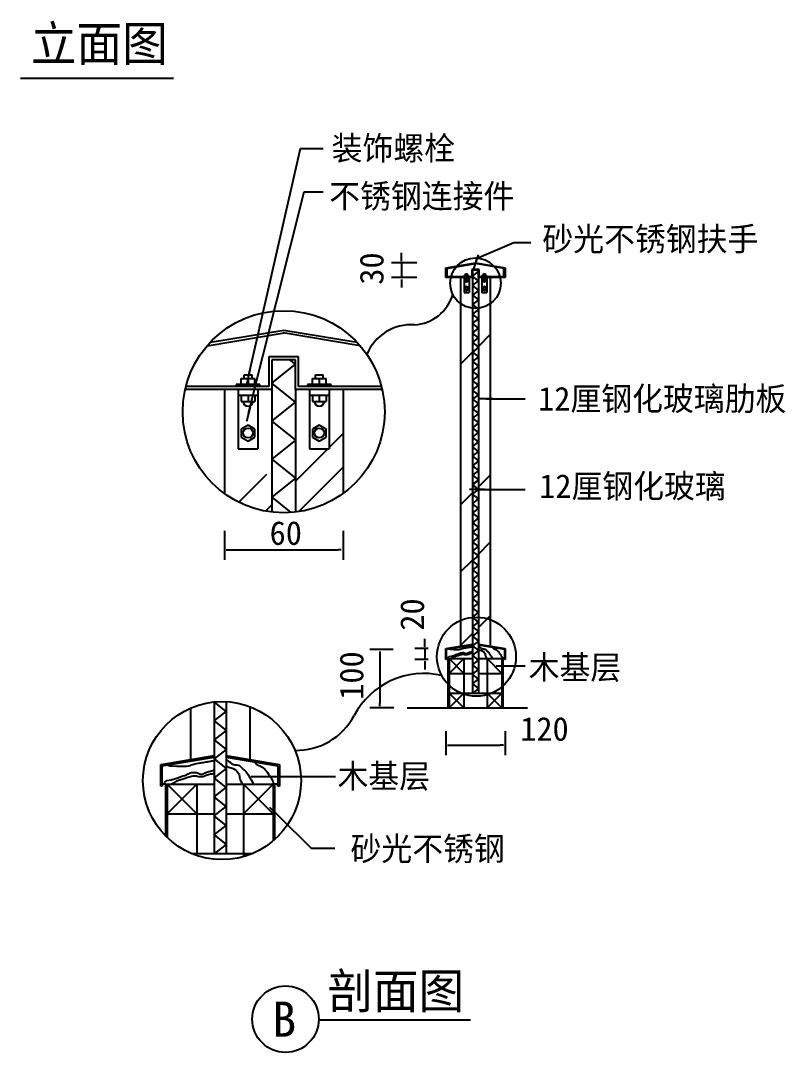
# Model space of a CAD drawing. Header units: metres. Extents: x 608 to 3504, y -3595 to 2134.
# Drawn here: x 1958 to 3504, y -3548 to -1462 of the extents above; entities that cross this region are included whole.
import ezdxf

# ---------------------------------------------------------------- set-up
doc = ezdxf.new("R2010")
doc.units = ezdxf.units.M
for name, color, linetype in [('2', 2, 'Continuous'), ('3', 3, 'Continuous'), ('4', 4, 'Continuous'), ('7', 7, 'Continuous'), ('BH', 3, 'Continuous'), ('DIM', 3, 'Continuous'), ('TEXT', 3, 'Continuous'), ('Z', 4, 'Continuous')]:
    doc.layers.add(name, color=color, linetype=linetype)

# ---------------------------------------------------------------- blocks, each defined once
blk = doc.blocks.new('_DOT')
at = {"color": 0, "linetype": 'ByBlock'}
blk.add_line((-0.35, 0), (-1, 0), dxfattribs=at)

msp = doc.modelspace()

# ---------------------------------------------------------------- linework, layer by layer
for p, q in [((2955.26, -1910.67), (2989.13, -1910.67)), ((2882.77, -1935.88), (2873.46, -1964.4)), ((2878.6, -1948.63), (2880.61, -1942.45)), ((2421.45, -2169.31), (2414.78, -2198.56)), ((2418.46, -2182.39), (2419.9, -2176.05)), ((2912.64, -2226.91), (2882.64, -2226.91)), ((2899.22, -2226.91), (2905.72, -2226.91)), ((2421.8, -2243.7), (2414.48, -2272.8)), ((2418.52, -2256.71), (2420.11, -2250.41)), ((2895.54, -2410.18), (2865.54, -2410.18)), ((2882.13, -2410.18), (2888.63, -2410.18)), ((2919.51, -2766.96), (2926.01, -2766.96)), ((2423.31, -2990.17), (2429.81, -2990.17)), ((2483.14, -3074.11), (2461.82, -3052.99)), ((2473.61, -3064.66), (2478.23, -3069.23))]:
    msp.add_line(p, q)
at = {"layer": '2'}
msp.add_line((2739.66, -2851.96), (2982.53, -2851.96), dxfattribs=at)
at = {"layer": '3'}
for p, q in [((2819.01, -1963.23), (2877.76, -1953.44)), ((2936.01, -1963.23), (2877.26, -1953.44)), ((2819.01, -1981.96), (2819.01, -1963.23)), ((2820.51, -1980.46), (2820.51, -1962.98)), ((2870.01, -1980.46), (2820.51, -1980.46)), ((2859.51, -1976.41), (2859.51, -1979.44)), ((2885.01, -1965.46), (2870.01, -1965.46)), ((2870.01, -1965.46), (2870.01, -1980.46)), ((2885.01, -1980.46), (2885.01, -1965.46)), ((2934.51, -1980.46), (2885.01, -1980.46)), ((2895.51, -1976.41), (2895.51, -1979.44)), ((2934.51, -1962.98), (2934.51, -1980.46)), ((2936.01, -1981.96), (2936.01, -1963.23)), ((2859.51, -1984.96), (2859.51, -1987.99)), ((2895.51, -1984.96), (2895.51, -1987.99)), ((2334.92, -2119.81), (2490.67, -2093.85)), ((2644.44, -2119.81), (2488.69, -2093.85)), ((2519.68, -2141.93), (2459.68, -2141.93)), ((2459.68, -2141.93), (2459.68, -2201.93)), ((2519.68, -2201.93), (2519.68, -2141.93)), ((2417.68, -2185.72), (2417.68, -2197.86)), ((2561.68, -2185.72), (2561.68, -2197.86)), ((2459.68, -2201.93), (2291.94, -2201.93)), ((2687.42, -2201.93), (2519.68, -2201.93)), ((2417.68, -2219.93), (2417.68, -2232.07)), ((2561.68, -2219.93), (2561.68, -2232.07)), ((2819.01, -2733.23), (2871.51, -2724.48)), ((2848.67, -2732.45), (2849.92, -2731.98)), ((2849.92, -2731.98), (2851.01, -2731.52)), ((2851.01, -2731.52), (2852.25, -2731.2)), ((2852.25, -2731.2), (2853.34, -2730.89)), ((2853.34, -2730.89), (2855.52, -2730.58)), ((2855.52, -2730.58), (2857.07, -2730.43)), ((2857.07, -2730.43), (2858.16, -2730.27)), ((2858.16, -2730.27), (2859.41, -2729.96)), ((2859.41, -2729.96), (2860.81, -2729.81)), ((2860.81, -2729.81), (2862.05, -2729.49)), ((2862.05, -2729.49), (2863.3, -2729.34)), ((2863.3, -2729.34), (2864.38, -2729.34)), ((2864.38, -2729.34), (2865.47, -2729.03)), ((2865.47, -2729.03), (2866.56, -2728.87)), ((2866.56, -2728.87), (2867.65, -2728.56)), ((2867.65, -2728.56), (2868.9, -2728.41)), ((2868.9, -2728.41), (2869.98, -2728.25)), ((2869.98, -2728.25), (2871.51, -2728.25)), ((2883.51, -2724.48), (2936.01, -2733.23)), ((2883.51, -2726.64), (2884.3, -2727.32)), ((2884.3, -2727.32), (2885.39, -2728.25)), ((2885.39, -2728.25), (2886.47, -2729.03)), ((2886.47, -2729.03), (2887.88, -2729.96)), ((2887.88, -2729.96), (2889.12, -2730.89)), ((2889.12, -2730.89), (2890.21, -2731.67)), ((2890.21, -2731.67), (2892.54, -2732.29)), ((2892.54, -2732.29), (2894.41, -2732.45)), ((2912.14, -2729.34), (2912.92, -2730.58)), ((2912.92, -2730.58), (2914.01, -2731.52)), ((2914.01, -2731.52), (2915.1, -2732.45)), ((2819.01, -2751.96), (2819.01, -2733.23)), ((2820.83, -2751.57), (2821.29, -2750.33)), ((2821.29, -2750.33), (2823.78, -2748.15)), ((2823.78, -2748.15), (2828.14, -2747.53)), ((2824.01, -2751.96), (2824.01, -2851.96)), ((2854.01, -2751.96), (2824.01, -2781.96)), ((2824.01, -2751.96), (2854.01, -2781.96)), ((2825.18, -2732.6), (2826.74, -2733.23)), ((2826.74, -2733.23), (2828.6, -2733.38)), ((2828.14, -2747.53), (2833.74, -2745.66)), ((2828.45, -2751.57), (2829.54, -2750.95)), ((2828.6, -2733.38), (2833.58, -2733.54)), ((2829.54, -2750.95), (2831.72, -2750.02)), ((2831.72, -2750.02), (2832.96, -2749.24)), ((2832.96, -2749.24), (2834.2, -2748.46)), ((2833.58, -2733.54), (2838.56, -2733.69)), ((2833.74, -2745.66), (2838.09, -2744.11)), ((2834.2, -2748.46), (2835.45, -2747.68)), ((2835.45, -2747.68), (2839.18, -2746.75)), ((2838.09, -2744.11), (2839.96, -2743.49)), ((2838.56, -2733.69), (2843.54, -2733.69)), ((2839.18, -2746.75), (2842.29, -2745.82)), ((2839.96, -2743.49), (2841.83, -2743.02)), ((2841.83, -2743.02), (2843.38, -2742.55)), ((2842.29, -2745.82), (2843.69, -2745.2)), ((2843.38, -2742.55), (2844.47, -2741.78)), ((2843.54, -2733.69), (2845.41, -2733.38)), ((2843.69, -2745.2), (2844.78, -2744.73)), ((2844.47, -2741.78), (2845.72, -2741)), ((2844.78, -2744.73), (2846.34, -2744.42)), ((2845.41, -2733.38), (2847.58, -2732.91)), ((2845.72, -2741), (2847.12, -2740.38)), ((2846.34, -2744.42), (2847.58, -2743.95)), ((2847.12, -2740.38), (2848.67, -2740.22)), ((2847.58, -2732.91), (2848.67, -2732.45)), ((2847.58, -2743.95), (2848.67, -2743.64)), ((2848.67, -2740.22), (2850.85, -2740.22)), ((2848.67, -2743.64), (2850.23, -2743.49)), ((2850.23, -2743.49), (2853.65, -2743.49)), ((2850.85, -2740.22), (2852.09, -2740.07)), ((2852.09, -2740.07), (2853.65, -2740.07)), ((2853.65, -2740.07), (2854.74, -2740.38)), ((2853.65, -2743.49), (2855.21, -2743.95)), ((2854.74, -2740.38), (2855.83, -2741)), ((2855.21, -2743.95), (2856.45, -2744.11)), ((2855.83, -2741), (2856.92, -2741.31)), ((2856.45, -2744.11), (2858.63, -2744.11)), ((2856.92, -2741.31), (2858.16, -2741.62)), ((2858.16, -2741.62), (2859.41, -2741.62)), ((2858.63, -2744.11), (2859.87, -2743.95)), ((2859.41, -2741.62), (2860.65, -2741.31)), ((2859.87, -2743.95), (2860.96, -2743.64)), ((2860.65, -2741.31), (2861.74, -2740.69)), ((2860.96, -2743.64), (2862.36, -2743.33)), ((2861.74, -2740.69), (2862.98, -2740.07)), ((2862.36, -2743.33), (2863.45, -2742.86)), ((2862.98, -2740.07), (2864.07, -2739.76)), ((2863.45, -2742.86), (2864.54, -2742.55)), ((2864.07, -2739.76), (2865.16, -2739.44)), ((2864.54, -2742.55), (2865.78, -2742.09)), ((2865.16, -2739.44), (2866.25, -2739.13)), ((2865.78, -2742.09), (2866.87, -2741.78)), ((2866.25, -2739.13), (2867.65, -2738.82)), ((2866.87, -2741.78), (2868.12, -2741.47)), ((2867.65, -2738.82), (2868.9, -2738.36)), ((2868.12, -2741.47), (2869.36, -2741.31)), ((2868.9, -2738.36), (2869.98, -2738.05)), ((2869.36, -2741.31), (2870.45, -2741.15)), ((2869.98, -2738.05), (2871.51, -2737.54)), ((2870.45, -2741.15), (2871.54, -2741.15)), ((2883.67, -2733.54), (2884.92, -2734.16)), ((2884.92, -2734.16), (2886.16, -2734.78)), ((2886.16, -2734.78), (2887.25, -2734.94)), ((2887.25, -2734.94), (2888.65, -2735.25)), ((2888.65, -2735.25), (2889.74, -2735.56)), ((2889.74, -2735.56), (2890.83, -2736.18)), ((2890.83, -2736.18), (2892.23, -2736.96)), ((2892.23, -2736.96), (2893.63, -2737.89)), ((2893.63, -2737.89), (2894.72, -2739.13)), ((2894.41, -2732.45), (2895.96, -2732.76)), ((2894.72, -2739.13), (2895.34, -2740.22)), ((2895.34, -2740.22), (2896.28, -2741.47)), ((2895.96, -2732.76), (2897.05, -2733.07)), ((2896.28, -2741.47), (2896.9, -2742.55)), ((2896.9, -2742.55), (2897.05, -2743.8)), ((2897.05, -2733.07), (2898.14, -2734)), ((2897.05, -2743.8), (2897.05, -2745.04)), ((2897.05, -2745.04), (2897.36, -2746.29)), ((2897.36, -2746.29), (2897.83, -2747.37)), ((2897.83, -2747.37), (2898.45, -2748.46)), ((2898.14, -2734), (2899.39, -2735.25)), ((2898.45, -2748.46), (2898.76, -2749.55)), ((2898.76, -2749.55), (2899.39, -2750.64)), ((2899.39, -2735.25), (2900.48, -2736.33)), ((2899.39, -2750.64), (2899.85, -2751.57)), ((2900.48, -2736.33), (2901.56, -2737.42)), ((2901.01, -2751.96), (2931.01, -2781.96)), ((2901.56, -2737.42), (2902.65, -2738.2)), ((2902.65, -2738.2), (2903.9, -2739.44)), ((2903.9, -2739.44), (2904.68, -2740.53)), ((2904.68, -2740.53), (2905.45, -2741.62)), ((2905.45, -2741.62), (2906.23, -2742.86)), ((2906.23, -2742.86), (2906.85, -2743.95)), ((2906.85, -2743.95), (2907.48, -2745.2)), ((2907.48, -2745.2), (2908.25, -2746.44)), ((2908.25, -2746.44), (2909.03, -2747.53)), ((2909.03, -2747.53), (2910.28, -2749.71)), ((2910.28, -2749.71), (2910.74, -2750.79)), ((2910.74, -2750.79), (2911.21, -2751.88)), ((2911.21, -2751.88), (2911.37, -2752.04)), ((2915.1, -2732.45), (2916.5, -2732.91)), ((2916.5, -2732.91), (2917.59, -2733.38)), ((2917.59, -2733.38), (2918.83, -2734)), ((2918.83, -2734), (2920.08, -2734.62)), ((2920.08, -2734.62), (2921.48, -2735.56)), ((2921.48, -2735.56), (2922.72, -2736.8)), ((2922.72, -2736.8), (2923.81, -2738.05)), ((2923.81, -2738.05), (2924.59, -2739.13)), ((2924.59, -2739.13), (2925.37, -2740.22)), ((2925.37, -2740.22), (2926.3, -2741.62)), ((2926.3, -2741.62), (2927.23, -2742.86)), ((2927.23, -2742.86), (2927.86, -2743.95)), ((2927.86, -2743.95), (2928.63, -2745.2)), ((2928.63, -2745.2), (2929.41, -2746.44)), ((2929.41, -2746.44), (2930.66, -2748.93)), ((2930.66, -2748.93), (2931.28, -2750.02)), ((2931.01, -2751.96), (2931.01, -2851.96)), ((2931.28, -2750.02), (2931.9, -2751.1)), ((2931.9, -2751.1), (2932.21, -2752.04)), ((2936.01, -2733.23), (2936.01, -2751.96)), ((2854.01, -2821.96), (2824.01, -2851.96)), ((2824.01, -2821.96), (2854.01, -2851.96)), ((2931.01, -2821.96), (2901.01, -2851.96)), ((2901.01, -2821.96), (2931.01, -2851.96)), ((2244.13, -2968.72), (2349.13, -2951.22)), ((2327.72, -2961.88), (2330.2, -2961.25)), ((2330.2, -2961.25), (2332.69, -2960.94)), ((2332.69, -2960.94), (2334.87, -2960.94)), ((2334.87, -2960.94), (2337.05, -2960.32)), ((2337.05, -2960.32), (2339.23, -2960.01)), ((2339.23, -2960.01), (2341.41, -2959.39)), ((2341.41, -2959.39), (2343.89, -2959.08)), ((2343.89, -2959.08), (2346.07, -2958.77)), ((2346.07, -2958.77), (2349.13, -2958.77)), ((2373.13, -2951.22), (2478.13, -2968.72)), ((2373.13, -2955.55), (2374.7, -2956.9)), ((2374.7, -2956.9), (2376.87, -2958.77)), ((2376.87, -2958.77), (2379.05, -2960.32)), ((2379.05, -2960.32), (2381.85, -2962.19)), ((2430.39, -2960.94), (2431.95, -2963.43)), ((2244.13, -3006.18), (2244.13, -2968.72)), ((2256.47, -2967.47), (2259.58, -2968.72)), ((2259.58, -2968.72), (2263.31, -2969.03)), ((2263.31, -2969.03), (2273.27, -2969.34)), ((2273.27, -2969.34), (2283.22, -2969.65)), ((2283.22, -2969.65), (2293.18, -2969.65)), ((2293.18, -2969.65), (2296.91, -2969.03)), ((2296.91, -2969.03), (2301.27, -2968.09)), ((2301.27, -2968.09), (2303.45, -2967.16)), ((2303.45, -2967.16), (2305.94, -2966.23)), ((2305.94, -2966.23), (2308.11, -2965.3)), ((2307.8, -2982.71), (2310.29, -2982.4)), ((2308.11, -2965.3), (2310.6, -2964.67)), ((2310.29, -2982.4), (2313.4, -2982.4)), ((2310.6, -2964.67), (2312.78, -2964.05)), ((2312.78, -2964.05), (2317.14, -2963.43)), ((2313.4, -2982.4), (2315.58, -2983.02)), ((2317.14, -2963.43), (2320.25, -2963.12)), ((2320.25, -2963.12), (2322.43, -2962.81)), ((2322.43, -2962.81), (2324.92, -2962.19)), ((2324.92, -2962.19), (2327.72, -2961.88)), ((2329.58, -2983.64), (2332.07, -2982.4)), ((2332.07, -2982.4), (2334.25, -2981.78)), ((2334.25, -2981.78), (2336.43, -2981.15)), ((2336.43, -2981.15), (2338.61, -2980.53)), ((2338.61, -2980.53), (2341.41, -2979.91)), ((2341.41, -2979.91), (2343.89, -2978.98)), ((2343.89, -2978.98), (2346.07, -2978.36)), ((2346.07, -2978.36), (2349.13, -2977.34)), ((2373.45, -2969.34), (2375.94, -2970.58)), ((2375.94, -2970.58), (2378.43, -2971.83)), ((2378.43, -2971.83), (2380.61, -2972.14)), ((2380.61, -2972.14), (2383.41, -2972.76)), ((2381.85, -2962.19), (2384.34, -2964.05)), ((2383.41, -2972.76), (2385.59, -2973.38)), ((2384.34, -2964.05), (2386.52, -2965.61)), ((2385.59, -2973.38), (2387.76, -2974.62)), ((2386.52, -2965.61), (2391.19, -2966.85)), ((2387.76, -2974.62), (2390.56, -2976.18)), ((2390.56, -2976.18), (2393.36, -2978.04)), ((2391.19, -2966.85), (2394.92, -2967.16)), ((2393.36, -2978.04), (2395.54, -2980.53)), ((2394.92, -2967.16), (2398.03, -2967.78)), ((2395.54, -2980.53), (2396.79, -2982.71)), ((2398.03, -2967.78), (2400.21, -2968.41)), ((2400.21, -2968.41), (2402.39, -2970.27)), ((2402.39, -2970.27), (2404.88, -2972.76)), ((2404.88, -2972.76), (2407.05, -2974.94)), ((2407.05, -2974.94), (2409.23, -2977.11)), ((2409.23, -2977.11), (2411.41, -2978.67)), ((2411.41, -2978.67), (2413.9, -2981.15)), ((2413.9, -2981.15), (2415.46, -2983.33)), ((2431.95, -2963.43), (2434.12, -2965.3)), ((2434.12, -2965.3), (2436.3, -2967.16)), ((2436.3, -2967.16), (2439.1, -2968.09)), ((2439.1, -2968.09), (2441.28, -2969.03)), ((2441.28, -2969.03), (2443.77, -2970.27)), ((2443.77, -2970.27), (2446.26, -2971.51)), ((2446.26, -2971.51), (2449.06, -2973.38)), ((2449.06, -2973.38), (2451.55, -2975.87)), ((2451.55, -2975.87), (2453.72, -2978.36)), ((2453.72, -2978.36), (2455.28, -2980.53)), ((2455.28, -2980.53), (2456.84, -2982.71)), ((2478.13, -2968.72), (2478.13, -3006.18)), ((2247.75, -3005.41), (2248.69, -3002.92)), ((2248.69, -3002.92), (2253.67, -2998.57)), ((2253.67, -2998.57), (2262.38, -2997.32)), ((2262.38, -2997.32), (2273.58, -2993.59)), ((2265.18, -3004.16), (2269.53, -3002.3)), ((2269.53, -3002.3), (2272.02, -3000.74)), ((2272.02, -3000.74), (2274.51, -2999.19)), ((2273.58, -2993.59), (2282.29, -2990.48)), ((2274.51, -2999.19), (2277, -2997.63)), ((2277, -2997.63), (2284.47, -2995.77)), ((2282.29, -2990.48), (2286.02, -2989.24)), ((2284.47, -2995.77), (2290.69, -2993.9)), ((2286.02, -2989.24), (2289.76, -2988.31)), ((2289.76, -2988.31), (2292.87, -2987.37)), ((2290.69, -2993.9), (2293.49, -2992.66)), ((2292.87, -2987.37), (2295.05, -2985.82)), ((2293.49, -2992.66), (2295.67, -2991.73)), ((2295.05, -2985.82), (2297.54, -2984.26)), ((2295.67, -2991.73), (2298.78, -2991.1)), ((2297.54, -2984.26), (2300.34, -2983.02)), ((2298.78, -2991.1), (2301.27, -2990.17)), ((2300.34, -2983.02), (2303.45, -2982.71)), ((2301.27, -2990.17), (2303.45, -2989.55)), ((2303.45, -2982.71), (2307.8, -2982.71)), ((2303.45, -2989.55), (2306.56, -2989.24)), ((2306.56, -2989.24), (2313.4, -2989.24)), ((2313.4, -2989.24), (2316.51, -2990.17)), ((2315.58, -2983.02), (2317.76, -2984.26)), ((2316.51, -2990.17), (2319, -2990.48)), ((2317.76, -2984.26), (2319.94, -2984.89)), ((2319, -2990.48), (2323.36, -2990.48)), ((2319.94, -2984.89), (2322.43, -2985.51)), ((2322.43, -2985.51), (2324.92, -2985.51)), ((2323.36, -2990.48), (2325.85, -2990.17)), ((2324.92, -2985.51), (2327.4, -2984.89)), ((2325.85, -2990.17), (2328.03, -2989.55)), ((2327.4, -2984.89), (2329.58, -2983.64)), ((2328.03, -2989.55), (2330.83, -2988.93)), ((2330.83, -2988.93), (2333, -2987.99)), ((2333, -2987.99), (2335.18, -2987.37)), ((2335.18, -2987.37), (2337.67, -2986.44)), ((2337.67, -2986.44), (2339.85, -2985.82)), ((2339.85, -2985.82), (2342.34, -2985.2)), ((2342.34, -2985.2), (2344.83, -2984.89)), ((2344.83, -2984.89), (2347.01, -2984.57)), ((2347.01, -2984.57), (2349.18, -2984.57)), ((2396.79, -2982.71), (2398.65, -2985.2)), ((2398.65, -2985.2), (2399.9, -2987.37)), ((2399.9, -2987.37), (2400.21, -2989.86)), ((2400.21, -2989.86), (2400.21, -2992.35)), ((2400.21, -2992.35), (2400.83, -2994.84)), ((2400.83, -2994.84), (2401.77, -2997.01)), ((2401.77, -2997.01), (2403.01, -2999.19)), ((2403.01, -2999.19), (2403.63, -3001.37)), ((2403.63, -3001.37), (2404.88, -3003.54)), ((2415.46, -2983.33), (2417.01, -2985.51)), ((2417.01, -2985.51), (2418.57, -2987.99)), ((2418.57, -2987.99), (2419.81, -2990.17)), ((2419.81, -2990.17), (2421.06, -2992.66)), ((2421.06, -2992.66), (2422.61, -2995.15)), ((2422.61, -2995.15), (2424.17, -2997.32)), ((2424.17, -2997.32), (2426.66, -3001.68)), ((2426.66, -3001.68), (2427.59, -3003.85)), ((2456.84, -2982.71), (2458.7, -2985.51)), ((2458.7, -2985.51), (2460.57, -2987.99)), ((2460.57, -2987.99), (2461.81, -2990.17)), ((2461.81, -2990.17), (2463.37, -2992.66)), ((2463.37, -2992.66), (2464.93, -2995.15)), ((2464.93, -2995.15), (2467.41, -3000.12)), ((2467.41, -3000.12), (2468.66, -3002.3)), ((2468.66, -3002.3), (2469.9, -3004.48)), ((2254.13, -3006.18), (2254.13, -3113.94)), ((2254.13, -3006.18), (2314.13, -3066.18)), ((2314.13, -3006.18), (2254.13, -3066.18)), ((2263, -3005.41), (2265.18, -3004.16)), ((2404.88, -3003.54), (2405.81, -3005.41)), ((2468.13, -3006.18), (2408.13, -3066.18)), ((2408.13, -3006.18), (2468.13, -3066.18)), ((2427.59, -3003.85), (2428.52, -3006.03)), ((2428.52, -3006.03), (2428.83, -3006.34)), ((2468.13, -3006.18), (2468.13, -3120.81)), ((2469.9, -3004.48), (2470.53, -3006.34)), ((2314.13, -3146.18), (2311.06, -3149.25)), ((2408.13, -3146.18), (2413.11, -3151.16))]:
    msp.add_line(p, q, dxfattribs=at)
for centre, radius in [((2877.51, -1993.25), 51.06), ((2859.51, -2004.01), 2.5), ((2895.51, -2004.01), 2.5), ((2489.68, -2253.1), 204.25), ((2417.68, -2296.13), 10), ((2561.68, -2296.13), 10), ((2879.41, -2748.28), 79.89), ((2364.93, -2998.82), 159.78)]:
    msp.add_circle(centre, radius, dxfattribs=at)
at = {"layer": '4'}
for p, q in [((2817.51, -1961.96), (2877.51, -1951.96)), ((2877.51, -1951.96), (2937.51, -1961.96)), ((2817.51, -1981.96), (2817.51, -1961.96)), ((2883.51, -1966.96), (2871.51, -1966.96)), ((2871.51, -1966.96), (2871.51, -1981.96)), ((2883.51, -1981.96), (2883.51, -1966.96)), ((2937.51, -1961.96), (2937.51, -1981.96)), ((2871.51, -1981.96), (2817.51, -1981.96)), ((2937.51, -1981.96), (2883.51, -1981.96)), ((2341.39, -2112.65), (2489.68, -2087.93)), ((2489.68, -2087.93), (2637.98, -2112.65)), ((2513.68, -2147.93), (2465.68, -2147.93)), ((2465.68, -2147.93), (2465.68, -2207.93)), ((2513.68, -2207.93), (2513.68, -2147.93)), ((2465.68, -2207.93), (2290.49, -2207.93)), ((2688.87, -2207.93), (2513.68, -2207.93)), ((2817.51, -2731.96), (2871.51, -2722.96)), ((2817.51, -2753.96), (2817.51, -2731.96)), ((2883.51, -2722.96), (2937.51, -2731.96)), ((2937.51, -2731.96), (2937.51, -2753.96)), ((2822.51, -2751.96), (2819.01, -2751.96)), ((2819.01, -2751.96), (2819.01, -2753.96)), ((2822.51, -2851.96), (2822.51, -2751.96)), ((2936.01, -2751.96), (2932.51, -2751.96)), ((2932.51, -2751.96), (2932.51, -2851.96)), ((2936.01, -2753.96), (2936.01, -2751.96)), ((2819.01, -2753.96), (2817.51, -2753.96)), ((2937.51, -2753.96), (2936.01, -2753.96)), ((2241.13, -2966.18), (2349.13, -2948.18)), ((2373.13, -2948.18), (2481.13, -2966.18)), ((2241.13, -3010.18), (2241.13, -2966.18)), ((2481.13, -2966.18), (2481.13, -3010.18)), ((2244.13, -3010.18), (2241.13, -3010.18)), ((2251.13, -3006.18), (2244.13, -3006.18)), ((2244.13, -3006.18), (2244.13, -3010.18)), ((2251.13, -3110.97), (2251.13, -3006.18)), ((2478.13, -3006.18), (2471.13, -3006.18)), ((2471.13, -3006.18), (2471.13, -3118.21)), ((2478.13, -3010.18), (2478.13, -3006.18)), ((2481.13, -3010.18), (2478.13, -3010.18))]:
    msp.add_line(p, q, dxfattribs=at)
at = {"layer": '7'}
for p, q in [((2865.51, -1979.46), (2853.51, -1979.46)), ((2853.51, -1979.46), (2853.51, -1980.46)), ((2865.51, -1980.46), (2853.51, -1980.46)), ((2856.02, -1976.42), (2863, -1976.42)), ((2856.02, -1979.46), (2856.02, -1976.42)), ((2857.51, -1974.55), (2861.51, -1974.55)), ((2857.51, -1976.42), (2857.51, -1974.55)), ((2861.51, -1976.42), (2861.51, -1974.55)), ((2863, -1979.46), (2863, -1976.42)), ((2865.51, -1980.46), (2865.51, -1979.46)), ((2901.51, -1979.46), (2889.51, -1979.46)), ((2889.51, -1979.46), (2889.51, -1980.46)), ((2901.51, -1980.46), (2889.51, -1980.46)), ((2892.02, -1979.46), (2892.02, -1976.42)), ((2892.02, -1976.42), (2899, -1976.42)), ((2893.51, -1976.42), (2893.51, -1974.55)), ((2893.51, -1974.55), (2897.51, -1974.55)), ((2897.51, -1976.42), (2897.51, -1974.55)), ((2899, -1979.46), (2899, -1976.42)), ((2901.51, -1980.46), (2901.51, -1979.46)), ((2847.51, -1981.96), (2847.51, -2726.96)), ((2854.51, -1981.96), (2854.51, -2011.96)), ((2864.51, -1984.96), (2854.51, -1984.96)), ((2856.02, -1984.96), (2856.02, -1987.99)), ((2856.02, -1987.99), (2863, -1987.99)), ((2859.51, -1999.98), (2856.02, -2001.99)), ((2856.02, -2001.99), (2856.02, -2006.03)), ((2863, -2001.99), (2859.51, -1999.98)), ((2863, -1984.96), (2863, -1987.99)), ((2863, -2006.03), (2863, -2001.99)), ((2864.51, -1981.96), (2864.51, -2011.96)), ((2871.51, -1981.96), (2871.51, -2821.96)), ((2883.51, -1981.96), (2883.51, -2821.96)), ((2890.51, -1981.96), (2890.51, -2011.96)), ((2900.51, -1984.96), (2890.51, -1984.96)), ((2892.02, -1984.96), (2892.02, -1987.99)), ((2892.02, -1987.99), (2899, -1987.99)), ((2895.51, -1999.98), (2892.02, -2001.99)), ((2892.02, -2001.99), (2892.02, -2006.03)), ((2899, -2001.99), (2895.51, -1999.98)), ((2899, -1984.96), (2899, -1987.99)), ((2899, -2006.03), (2899, -2001.99)), ((2900.51, -1981.96), (2900.51, -2011.96)), ((2907.51, -1981.96), (2907.51, -2726.96)), ((2854.51, -2011.96), (2864.51, -2011.96)), ((2856.02, -2006.03), (2859.51, -2008.04)), ((2857.01, -2004.01), (2857.01, -2004.01)), ((2859.51, -2008.04), (2863, -2006.03)), ((2890.51, -2011.96), (2900.51, -2011.96)), ((2892.02, -2006.03), (2895.51, -2008.04)), ((2895.51, -2008.04), (2899, -2006.03)), ((2403.71, -2197.93), (2403.71, -2185.8)), ((2403.71, -2185.8), (2431.65, -2185.8)), ((2409.68, -2185.8), (2409.68, -2178.29)), ((2409.68, -2178.29), (2425.68, -2178.29)), ((2425.68, -2185.8), (2425.68, -2178.29)), ((2431.65, -2197.93), (2431.65, -2185.8)), ((2547.71, -2185.8), (2575.65, -2185.8)), ((2547.71, -2197.93), (2547.71, -2185.8)), ((2553.68, -2178.29), (2569.68, -2178.29)), ((2553.68, -2185.8), (2553.68, -2178.29)), ((2569.68, -2185.8), (2569.68, -2178.29)), ((2575.65, -2197.93), (2575.65, -2185.8)), ((2369.68, -2207.93), (2369.68, -2418.38)), ((2441.68, -2197.93), (2393.68, -2197.93)), ((2393.68, -2197.93), (2393.68, -2201.93)), ((2441.68, -2201.93), (2393.68, -2201.93)), ((2397.68, -2207.93), (2397.68, -2327.93)), ((2437.68, -2207.93), (2437.68, -2327.93)), ((2441.68, -2201.93), (2441.68, -2197.93)), ((2465.68, -2207.93), (2465.68, -2455.94)), ((2513.68, -2207.93), (2513.68, -2455.94)), ((2585.68, -2197.93), (2537.68, -2197.93)), ((2537.68, -2197.93), (2537.68, -2201.93)), ((2585.68, -2201.93), (2537.68, -2201.93)), ((2541.68, -2207.93), (2541.68, -2327.93)), ((2581.68, -2207.93), (2581.68, -2327.93)), ((2585.68, -2201.93), (2585.68, -2197.93)), ((2609.68, -2207.93), (2609.68, -2418.38)), ((2437.68, -2219.93), (2397.68, -2219.93)), ((2403.71, -2219.93), (2403.71, -2232.07)), ((2431.65, -2219.93), (2431.65, -2232.07)), ((2581.68, -2219.93), (2541.68, -2219.93)), ((2547.71, -2219.93), (2547.71, -2232.07)), ((2575.65, -2219.93), (2575.65, -2232.07)), ((2403.71, -2232.07), (2431.65, -2232.07)), ((2547.71, -2232.07), (2575.65, -2232.07)), ((2417.68, -2280), (2403.71, -2288.07)), ((2403.71, -2288.07), (2403.71, -2304.2)), ((2431.65, -2288.07), (2417.68, -2280)), ((2431.65, -2304.2), (2431.65, -2288.07)), ((2561.68, -2280), (2547.71, -2288.07)), ((2547.71, -2288.07), (2547.71, -2304.2)), ((2575.65, -2288.07), (2561.68, -2280)), ((2575.65, -2304.2), (2575.65, -2288.07)), ((2403.71, -2304.2), (2417.68, -2312.27)), ((2407.68, -2296.13), (2407.68, -2296.13)), ((2417.68, -2312.27), (2431.65, -2304.2)), ((2547.71, -2304.2), (2561.68, -2312.27)), ((2561.68, -2312.27), (2575.65, -2304.2)), ((2397.68, -2327.93), (2437.68, -2327.93)), ((2541.68, -2327.93), (2581.68, -2327.93)), ((2822.51, -2751.96), (2871.51, -2751.96)), ((2822.51, -2751.96), (2871.51, -2751.96)), ((2854.01, -2751.96), (2854.01, -2851.96)), ((2883.51, -2751.96), (2932.51, -2751.96)), ((2883.51, -2751.96), (2932.51, -2751.96)), ((2901.01, -2751.96), (2901.01, -2851.96)), ((2824.01, -2781.96), (2871.51, -2781.96)), ((2883.51, -2781.96), (2931.01, -2781.96)), ((2824.01, -2821.96), (2931.01, -2821.96)), ((2301.13, -2852.33), (2301.13, -2956.18)), ((2349.13, -2839.82), (2349.13, -3146.18)), ((2373.13, -2839.25), (2373.13, -3146.18)), ((2421.13, -2849.24), (2421.13, -2956.18)), ((2251.13, -3006.18), (2349.13, -3006.18)), ((2251.13, -3006.18), (2349.13, -3006.18)), ((2314.13, -3006.18), (2314.13, -3150.31)), ((2373.13, -3006.18), (2471.13, -3006.18)), ((2373.13, -3006.18), (2471.13, -3006.18)), ((2408.13, -3006.18), (2408.13, -3152.65)), ((2254.13, -3066.18), (2349.13, -3066.18)), ((2373.13, -3066.18), (2468.13, -3066.18)), ((2303.17, -3146.18), (2426.69, -3146.18))]:
    msp.add_line(p, q, dxfattribs=at)
for centre, radius in [((2859.51, -1987.97), 2.5), ((2895.51, -1987.97), 2.5), ((2417.68, -2231.98), 10), ((2561.68, -2231.98), 10)]:
    msp.add_arc(centre, radius, 180.54, 359.46, dxfattribs=at)
at = {"layer": 'BH'}
for p, q in [((2871.51, -1978.85), (2883.51, -1969.25)), ((2883.51, -1988.45), (2871.51, -1978.85)), ((2883.51, -1969.25), (2880.65, -1966.96)), ((2871.51, -1998.05), (2883.51, -1988.45)), ((2871.51, -1998.05), (2883.51, -2007.65)), ((2883.51, -2007.65), (2871.51, -2017.25)), ((2871.51, -2017.25), (2883.51, -2026.85)), ((2883.51, -2026.85), (2871.51, -2036.45)), ((2871.51, -2036.45), (2883.51, -2046.05)), ((2883.51, -2046.05), (2871.51, -2055.65)), ((2883.51, -2065.25), (2871.51, -2055.65)), ((2871.51, -2074.85), (2883.51, -2065.25)), ((2883.51, -2084.45), (2871.51, -2074.85)), ((2871.51, -2094.05), (2883.51, -2084.45)), ((2883.51, -2103.65), (2871.51, -2094.05)), ((2871.51, -2113.25), (2883.51, -2103.65)), ((2883.51, -2120.95), (2907.51, -2096.95)), ((2871.51, -2113.25), (2883.51, -2122.85)), ((2883.51, -2122.85), (2871.51, -2132.45)), ((2513.68, -2157.1), (2502.22, -2147.93)), ((2847.51, -2156.95), (2871.51, -2132.95)), ((2871.51, -2132.45), (2883.51, -2142.05)), ((2883.51, -2142.05), (2871.51, -2151.65)), ((2465.68, -2195.5), (2513.68, -2157.1)), ((2871.51, -2151.65), (2883.51, -2161.25)), ((2883.51, -2161.25), (2871.51, -2170.85)), ((2883.51, -2180.45), (2871.51, -2170.85)), ((2871.51, -2190.05), (2883.51, -2180.45)), ((2883.51, -2199.65), (2871.51, -2190.05)), ((2513.68, -2233.9), (2465.68, -2195.5)), ((2871.51, -2209.25), (2883.51, -2199.65)), ((2883.51, -2218.85), (2871.51, -2209.25)), ((2871.51, -2228.45), (2883.51, -2218.85)), ((2871.51, -2227.78), (2883.51, -2237.38)), ((2465.68, -2272.3), (2513.68, -2233.9)), ((2883.51, -2237.38), (2871.51, -2246.98)), ((2871.51, -2246.98), (2883.51, -2256.58)), ((2465.68, -2272.3), (2513.68, -2310.7)), ((2883.51, -2256.58), (2871.51, -2266.18)), ((2871.51, -2266.18), (2883.51, -2275.78)), ((2883.51, -2275.78), (2871.51, -2285.38)), ((2883.51, -2294.98), (2871.51, -2285.38)), ((2513.68, -2310.7), (2465.68, -2349.1)), ((2581.68, -2325.27), (2609.68, -2297.27)), ((2871.51, -2304.58), (2883.51, -2294.98)), ((2883.51, -2314.18), (2871.51, -2304.58)), ((2871.51, -2323.78), (2883.51, -2314.18)), ((2513.68, -2393.27), (2579.01, -2327.93)), ((2883.51, -2333.38), (2871.51, -2323.78)), ((2871.51, -2342.98), (2883.51, -2333.38)), ((2465.68, -2349.1), (2513.68, -2387.5)), ((2871.51, -2342.98), (2883.51, -2352.58)), ((2883.51, -2352.58), (2871.51, -2362.18)), ((2519.7, -2455.13), (2609.68, -2365.15)), ((2871.51, -2362.18), (2883.51, -2371.78)), ((2883.51, -2371.78), (2871.51, -2381.38)), ((2398.8, -2436.02), (2455.56, -2379.26)), ((2513.68, -2387.5), (2465.68, -2425.9)), ((2871.51, -2381.38), (2883.51, -2390.98)), ((2883.51, -2390.98), (2871.51, -2400.58)), ((2871.51, -2400.58), (2879.58, -2394.12)), ((2883.51, -2405.2), (2907.51, -2381.2)), ((2847.51, -2441.2), (2871.51, -2417.2)), ((2871.51, -2400.58), (2879.58, -2407.03)), ((2883.51, -2410.18), (2871.51, -2400.58)), ((2871.51, -2419.78), (2883.51, -2410.18)), ((2465.68, -2425.9), (2504.34, -2456.83)), ((2883.51, -2429.38), (2871.51, -2419.78)), ((2871.51, -2438.98), (2883.51, -2429.38)), ((2883.51, -2448.58), (2871.51, -2438.98)), ((2452.93, -2454.02), (2465.68, -2441.27)), ((2871.51, -2458.18), (2883.51, -2448.58)), ((2871.51, -2458.18), (2883.51, -2467.78)), ((2883.51, -2467.78), (2871.51, -2477.38)), ((2871.51, -2477.38), (2883.51, -2486.98)), ((2883.51, -2486.98), (2871.51, -2496.58)), ((2871.51, -2496.58), (2883.51, -2506.18)), ((2883.51, -2506.18), (2871.51, -2515.78)), ((2883.51, -2525.38), (2871.51, -2515.78)), ((2883.51, -2540.97), (2907.51, -2516.97)), ((2871.51, -2534.98), (2883.51, -2525.38)), ((2883.51, -2544.58), (2871.51, -2534.98)), ((2871.51, -2554.18), (2883.51, -2544.58)), ((2847.51, -2576.97), (2871.51, -2552.97)), ((2883.51, -2563.78), (2871.51, -2554.18)), ((2871.51, -2573.38), (2883.51, -2563.78)), ((2871.51, -2572.7), (2883.51, -2582.3)), ((2883.51, -2582.3), (2871.51, -2591.9)), ((2871.51, -2591.9), (2883.51, -2601.5)), ((2883.51, -2601.5), (2871.51, -2611.1)), ((2871.51, -2611.1), (2883.51, -2620.7)), ((2883.51, -2620.7), (2871.51, -2630.3)), ((2883.51, -2639.9), (2871.51, -2630.3)), ((2871.51, -2649.5), (2883.51, -2639.9)), ((2883.51, -2659.1), (2871.51, -2649.5)), ((2871.51, -2668.7), (2883.51, -2659.1)), ((2883.51, -2678.3), (2871.51, -2668.7)), ((2883.51, -2689.46), (2907.51, -2665.46)), ((2871.51, -2687.9), (2883.51, -2678.3)), ((2871.51, -2687.9), (2883.51, -2697.5)), ((2847.51, -2725.46), (2871.51, -2701.46)), ((2883.51, -2697.5), (2871.51, -2707.1)), ((2871.51, -2707.1), (2883.51, -2716.7)), ((2883.51, -2716.7), (2871.51, -2726.3)), ((2871.51, -2726.3), (2883.51, -2735.9)), ((2883.51, -2735.9), (2871.51, -2745.5)), ((2883.51, -2755.1), (2871.51, -2745.5)), ((2871.51, -2764.7), (2883.51, -2755.1)), ((2883.51, -2774.3), (2871.51, -2764.7)), ((2871.51, -2783.9), (2883.51, -2774.3)), ((2883.51, -2793.5), (2871.51, -2783.9)), ((2871.51, -2803.1), (2883.51, -2793.5)), ((2871.51, -2803.1), (2883.51, -2812.7)), ((2883.51, -2812.7), (2871.94, -2821.96)), ((2373.13, -2858.87), (2349.29, -2839.8)), ((2349.13, -2878.07), (2373.13, -2858.87)), ((2349.13, -2878.07), (2373.13, -2897.27)), ((2373.13, -2897.27), (2349.13, -2916.47)), ((2349.13, -2916.47), (2373.13, -2935.67)), ((2373.13, -2935.67), (2349.13, -2954.87)), ((2349.13, -2954.87), (2373.13, -2974.07)), ((2373.13, -2974.07), (2349.13, -2993.27)), ((2373.13, -3012.47), (2349.13, -2993.27)), ((2349.13, -3031.67), (2373.13, -3012.47)), ((2373.13, -3050.87), (2349.13, -3031.67)), ((2349.13, -3070.07), (2373.13, -3050.87)), ((2373.13, -3089.27), (2349.13, -3070.07)), ((2349.13, -3108.47), (2373.13, -3089.27)), ((2349.13, -3108.47), (2373.13, -3127.67)), ((2373.13, -3127.67), (2349.99, -3146.18))]:
    msp.add_line(p, q, dxfattribs=at)
at = {"layer": 'DIM'}
for p, q in [((2880.61, -1942.45), (2954.76, -1910.67)), ((2728, -1941.96), (2728, -1931.96)), ((2758.78, -1951.96), (2708, -1951.96)), ((2728, -1951.96), (2728, -1981.96)), ((2758.78, -1981.96), (2708, -1981.96)), ((2728, -1991.96), (2728, -2001.96)), ((2369.68, -2493.8), (2369.68, -2552.22)), ((2609.68, -2493.8), (2609.68, -2552.22)), ((2379.68, -2532.22), (2599.68, -2532.22)), ((2781.93, -2731.96), (2755.15, -2731.96)), ((2775.15, -2721.96), (2775.15, -2711.96)), ((2775.15, -2731.96), (2775.15, -2753.96)), ((2711.29, -2733.96), (2664.03, -2733.96)), ((2684.03, -2743.96), (2684.03, -2841.96)), ((2781.93, -2753.96), (2755.15, -2753.96)), ((2775.15, -2763.96), (2775.15, -2773.96)), ((2712.33, -2851.96), (2664.03, -2851.96)), ((2817.51, -2899.15), (2817.51, -2947.23)), ((2937.51, -2899.15), (2937.51, -2947.23)), ((2827.51, -2927.23), (2927.51, -2927.23))]:
    msp.add_line(p, q, dxfattribs=at)
for points in [[(2419.9, -2176.05), (2523.62, -1721.03), (2569.57, -1721.03)], [(2420.11, -2250.41), (2531.28, -1808.49), (2569.57, -1808.49)], [(2905.72, -2226.91), (2977.86, -2226.91)], [(2888.63, -2410.18), (2978.26, -2410.18)], [(2926.01, -2766.96), (2978.12, -2766.96)], [(2429.81, -2990.17), (2594.54, -2990.17)], [(2478.23, -3069.23), (2545.18, -3135.57), (2592.84, -3135.57)]]:
    msp.add_lwpolyline(points, dxfattribs=at)
for centre, radius, start, end in [((2749.37, -1991.63), 85.77, 273.1, 343.51), ((2747.81, -2174.48), 97.41, 86.36, 157.55), ((2773.16, -2941.77), 159.51, 76.67, 152.18), ((2515.19, -2805.48), 132.26, 268.79, 332.12)]:
    msp.add_arc(centre, radius, start, end, dxfattribs=at)
at = {"layer": 'TEXT'}
for p, q in [((1957.72, -1578.6), (2266.91, -1578.6)), ((2560.91, -3482.74), (2867.48, -3482.74))]:
    msp.add_line(p, q, dxfattribs=at)
msp.add_circle((2493.36, -3481.05), 67.14, dxfattribs=at)

# ---------------------------------------------------------------- block references
at = {"layer": 'DIM', "xscale": 10, "yscale": 10, "zscale": 10}
for p, rotation in [((2728, -1951.96), 270), ((2728, -1981.96), 90), ((2369.68, -2532.22), 180), ((2775.15, -2731.96), 270), ((2684.03, -2733.96), 90), ((2775.15, -2753.96), 90), ((2684.03, -2851.96), 270), ((2817.51, -2927.23), 180)]:
    msp.add_blockref('_DOT', p, dxfattribs=dict(at, rotation=rotation))
for p in [(2609.68, -2532.22), (2937.51, -2927.23)]:
    msp.add_blockref('_DOT', p, dxfattribs=at)

# ---------------------------------------------------------------- texts
for s, p in [('30', (2691.47, -1996.26)), ('20', (2773.39, -2695.68)), ('100', (2650.83, -2835.33))]:
    msp.add_text(s, height=48, rotation=90).set_placement(p)
for s, p in [('60', (2461.25, -2522.22)), ('120', (2968.04, -2918.29))]:
    msp.add_text(s, height=48).set_placement(p)
at = {"layer": 'TEXT'}
for s, p in [('装饰螺栓', (2586.59, -1744.2)), ('不锈钢连接件', (2581.68, -1841.1)), ('砂光不锈钢扶手', (3012.81, -1927.81)), ('12厘钢化玻璃肋板', (3004.14, -2250.72)), ('12厘钢化玻璃', (3006.32, -2427.39)), ('木基层', (2985.08, -2793.78)), ('木基层', (2598.51, -3013.63)), ('砂光不锈钢', (2624.8, -3160.46))]:
    msp.add_text(s, height=48, dxfattribs=at).set_placement(p)
at = {"layer": 'Z'}
for s, p in [('立面图', (1978.39, -1544.33)), ('剖面图', (2577.92, -3459.74)), ('B', (2466.61, -3516.6))]:
    msp.add_text(s, height=71, dxfattribs=at).set_placement(p)

doc.saveas('drawing.dxf')
